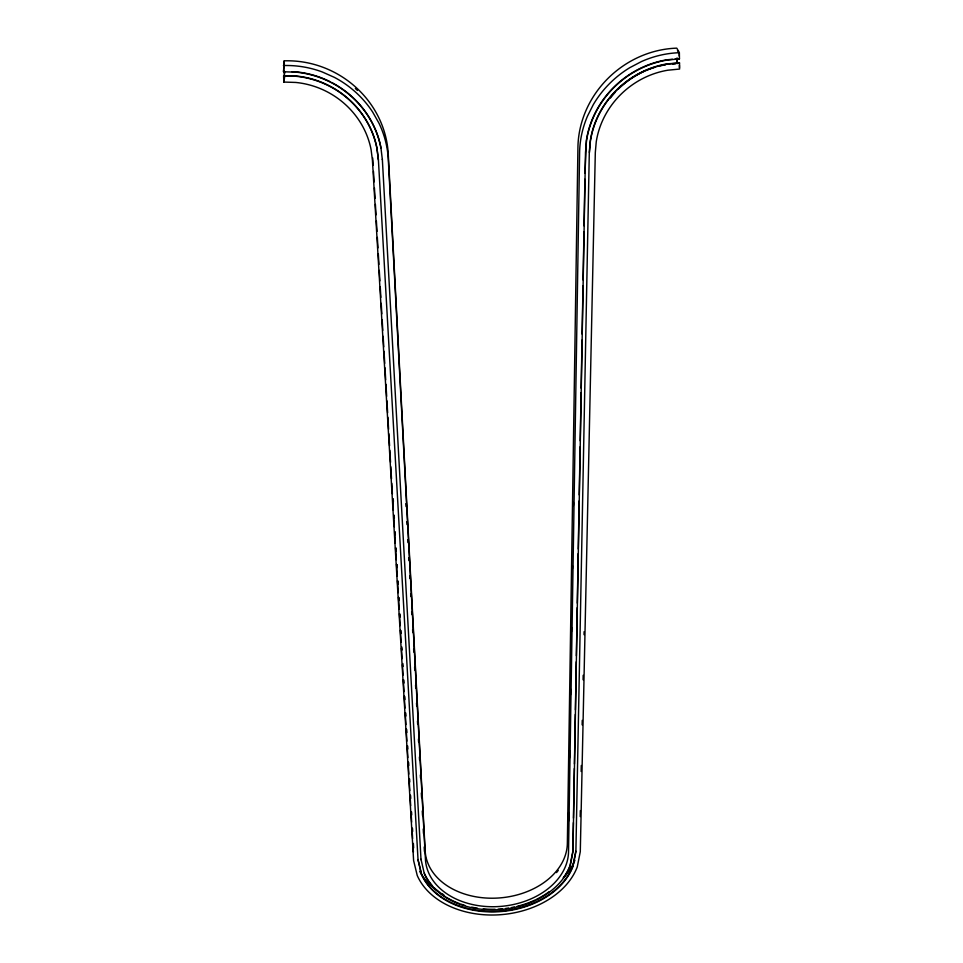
<?xml version="1.0" encoding="UTF-8"?>
<svg xmlns="http://www.w3.org/2000/svg" width="963" height="963" viewBox="0 0 963 963"><rect width="100%" height="100%" fill="white"/><g stroke="black" fill="none" stroke-linecap="round" stroke-linejoin="round"><path stroke-width="1.44" d="M568.507 821.331L568.652 812.315M569.494 758.17L569.615 750.659M570.481 695.009L570.565 688.99M571.456 631.848L571.528 627.334M572.443 568.688L572.491 565.678M573.43 505.527L573.479 502.517M573.382 822.631L572.865 851.184L570.096 865.4A76.173 55.589 -5.3 0 1 563.283 877.787M573.466 818.117L574.345 768.51M574.43 763.996L575.32 714.39M575.405 709.887L576.259 661.786M576.368 655.767L577.234 607.665M577.306 603.151L578.197 553.544M578.282 549.042L579.136 500.941M579.245 494.922L580.111 446.82M580.22 440.813L581.086 392.699M581.158 388.197L582.025 340.095M582.134 334.077L582.988 285.975M583.096 279.968L583.963 231.854M584.072 225.848L584.902 179.25M585.01 173.232L586.371 140.502A91.967 84.395 -39.9 0 1 666.89 59.802L672.403 59.249M580.208 816.576L580.34 810.569M581.158 771.483L581.291 765.477M582.146 724.886L582.242 720.372M583.096 679.794L583.193 675.28M584.047 634.689L584.108 631.692M589.428 152.515L590.391 141.2A87.946 80.699 -39.8 0 1 667.395 64.148L679.517 62.944L679.601 69.047L667.901 70.203A81.855 75.102 -39.8 0 0 596.253 141.754L595.315 152.491L580.292 851.677L577.258 866.941A83.673 61.054 -5.3 0 1 498.088 914.862A83.673 61.054 -5.3 0 1 417.232 875.487L413.609 860.525L372.428 160.279L371.08 149.566A81.963 77.257 28.2 0 0 295.737 82.445L283.772 82.06L283.628 75.884L296.074 75.993A88.03 82.987 28.3 0 1 376.978 148.266L378.387 159.545L418.05 860.067L421.493 874.428A79.195 57.78 -5.3 0 0 498.04 911.768A79.195 57.78 -5.3 0 0 573.009 866.339L575.886 851.701L589.308 152.178L590.283 140.875A87.91 80.663 -39.8 0 1 667.239 63.847L679.517 62.944M283.772 82.06L284.615 77.221M380.915 147.941A92.147 86.863 28.3 0 0 296.219 72.177L283.531 71.768L284.217 62.162L284.29 65.027M283.531 71.768L284.254 60.838A97.456 91.979 29.1 0 1 388.233 153.875L425.165 850.883A71.262 52.207 -5.3 0 0 497.221 898.082A71.262 52.207 -5.3 0 0 567.351 843.383L577.932 147.279A97.323 89.427 -40.4 0 1 676.784 48.15L679.372 52.712L679.457 58.863L667.046 60.091A92.015 84.431 -39.8 0 0 586.491 140.827L585.492 152.515L572.949 851.713L570.168 865.93A76.197 55.601 -5.3 0 1 498.015 909.698A76.197 55.601 -5.3 0 1 424.334 873.718L420.987 859.237M575.814 851.172L572.925 865.809A79.159 57.768 -5.3 0 1 498.003 911.227A79.159 57.768 -5.3 0 1 421.469 873.898L418.038 859.538M675.159 58.984L679.457 58.863M672.8 64.088L675.713 63.799M292.042 71.744L296.267 71.876A92.099 86.826 28.3 0 1 330.381 81.819M283.628 75.884L296.026 76.294A88.066 83.023 28.3 0 1 376.978 148.591L378.375 159.882M677.519 50.449L679.216 53.447L679.252 56.01M382.347 159.617L380.915 147.616A92.099 86.826 28.3 0 0 331.609 82.457M372.681 157.932L373.114 165.419M373.475 171.426L374.089 181.911M374.438 187.917L375.052 198.402M375.401 204.409L376.027 214.893M376.377 220.9L376.99 231.385M377.34 237.392L377.953 247.888M378.315 253.883L378.928 264.38M379.278 270.374L379.891 280.871M380.241 286.866L380.854 297.362M381.216 303.357L381.829 313.854M382.179 319.848L382.793 330.345M383.142 336.34L383.768 346.836M384.032 351.326L384.731 363.328M384.995 367.818L385.694 379.819M385.958 384.309L386.669 396.311M386.933 400.801L387.632 412.802M387.896 417.292L388.595 429.293M388.859 433.783L389.57 445.785M389.834 450.275L390.533 462.276M390.797 466.766L391.508 478.767M391.772 483.257L392.386 493.754M392.735 499.749L393.349 510.246M393.698 516.252L394.312 526.737M394.674 532.744L395.287 543.228M395.552 547.73L396.25 559.72M396.515 564.222L397.225 576.211M397.478 580.713L398.188 592.702M398.453 597.204L399.151 609.194M399.416 613.696L400.127 625.685M400.391 630.187L401.09 642.189M401.439 648.183L402.053 658.68M402.414 664.675L403.028 675.171M403.292 679.661L403.991 691.663M404.255 696.153L404.966 708.154M405.218 712.644L405.929 724.645M406.193 729.135L406.892 741.137M407.156 745.627L407.867 757.628M408.131 762.118L408.83 774.12M409.094 778.61L409.793 790.611M410.057 795.101L410.671 805.598M411.032 811.592L411.646 822.089M411.995 828.084L412.609 838.58M412.958 844.575L413.404 852.074M393.229 498.653L393.398 501.651M394.192 515.145L394.361 518.142M395.155 531.636L395.324 534.634M396.118 548.116L396.287 551.113M397.081 564.607L397.25 567.604M398.044 581.098L398.213 584.096M399.007 597.59L399.176 600.587M399.97 614.081L400.151 617.078M400.933 630.56L401.114 633.558M401.896 647.052L402.077 650.049M402.859 663.543L403.04 666.54M403.822 680.034L404.003 683.032M404.785 696.526L404.966 699.523M405.748 713.005L405.929 716.015M406.711 729.497L406.892 732.494M407.674 745.988L407.855 748.985M408.637 762.479L408.818 765.477M409.6 778.971L409.781 781.968M410.563 795.462L410.744 798.459M411.538 811.941L411.707 814.939M412.501 828.433L412.67 831.43M413.368 843.419L413.633 847.922M382.347 159.28L421.012 859.766M405.892 503.625L406.049 506.634M406.843 521.621L407.012 524.618M407.806 539.617L407.975 542.614M408.769 557.613L408.926 560.61M409.732 575.597L409.889 578.594M410.683 593.593L410.852 596.591M411.646 611.589L411.803 614.587M412.609 629.573L412.766 632.583M413.645 649.074L413.813 652.071M414.608 667.058L414.764 670.055M415.571 685.054L415.727 688.051M416.534 703.05L416.69 706.048M417.485 721.046L417.653 724.044M418.448 739.03L418.604 742.028M419.411 757.026L419.567 760.024M420.362 775.022L420.53 778.02M421.325 793.006L421.565 797.508M422.288 811.002L422.528 815.505M423.251 828.999L423.491 833.489M424.202 846.983L424.442 851.485M284.254 60.838L284.35 65.303M284.482 71.262L284.554 74.235M284.446 72.201L283.796 80.723L283.688 75.583M677.085 57.973L677.17 63.654M676.941 58.478L677.001 62.896M679.384 65.195L679.433 67.735M283.399 65.556A98.25 92.629 28.3 0 1 322.196 71.936L334.281 77.317A98.25 92.629 28.3 0 1 372.657 112.045L378.953 123.168A98.25 92.629 28.3 0 1 388.294 159.22L425.441 859.321A71.719 52.327 -5.3 0 0 497.931 906.592A71.719 52.327 -5.3 0 0 568.531 851.737L579.606 152.539A98.118 90.041 -39.8 0 1 587.514 116.078L593.316 104.606A98.118 90.041 -39.8 0 1 629.874 67.627L641.551 61.512A98.118 90.041 -39.8 0 1 679.372 52.712M355.359 88.488A96.529 91.088 29 0 1 357.454 90.438M549.295 891.618A76.173 55.589 -5.3 0 1 536.427 899.394M535.043 900.056A76.173 55.589 -5.3 0 1 517.203 906.315M514.338 906.977A76.173 55.589 -5.3 0 1 511.425 907.567M508.464 908.061A76.173 55.589 -5.3 0 1 505.503 908.482M502.517 908.819A76.173 55.589 -5.3 0 1 498.076 909.156M495.114 909.277A76.173 55.589 -5.3 0 1 483.221 908.891M477.431 908.193A76.173 55.589 -5.3 0 1 471.726 907.158M464.768 905.376A76.173 55.589 -5.3 0 1 460.783 904.076M459.375 903.571A76.173 55.589 -5.3 0 1 446.182 897.191M444.99 896.445A76.173 55.589 -5.3 0 1 441.235 893.845M437.72 891.016A76.173 55.589 -5.3 0 1 434.494 888.018M432.543 885.924A76.173 55.589 -5.3 0 1 424.31 873.188M574.911 860.236A82.433 60.38 -5.3 0 1 563.548 877.823M443.799 894.771A82.433 60.38 -5.3 0 1 441.343 893.327M440.151 892.569A82.433 60.38 -5.3 0 1 419.663 871.31M558.263 870.42A72.02 52.748 -5.3 0 1 556.506 872.586M610.446 97.973A82.24 75.559 -40.3 0 1 614.827 92.725M618.631 88.777A82.24 75.559 -40.3 0 1 644.668 71.069M645.932 70.528A82.24 75.559 -40.3 0 1 654.924 67.266M660.185 65.869A82.24 75.559 -40.3 0 1 665.493 64.81"/></g></svg>
